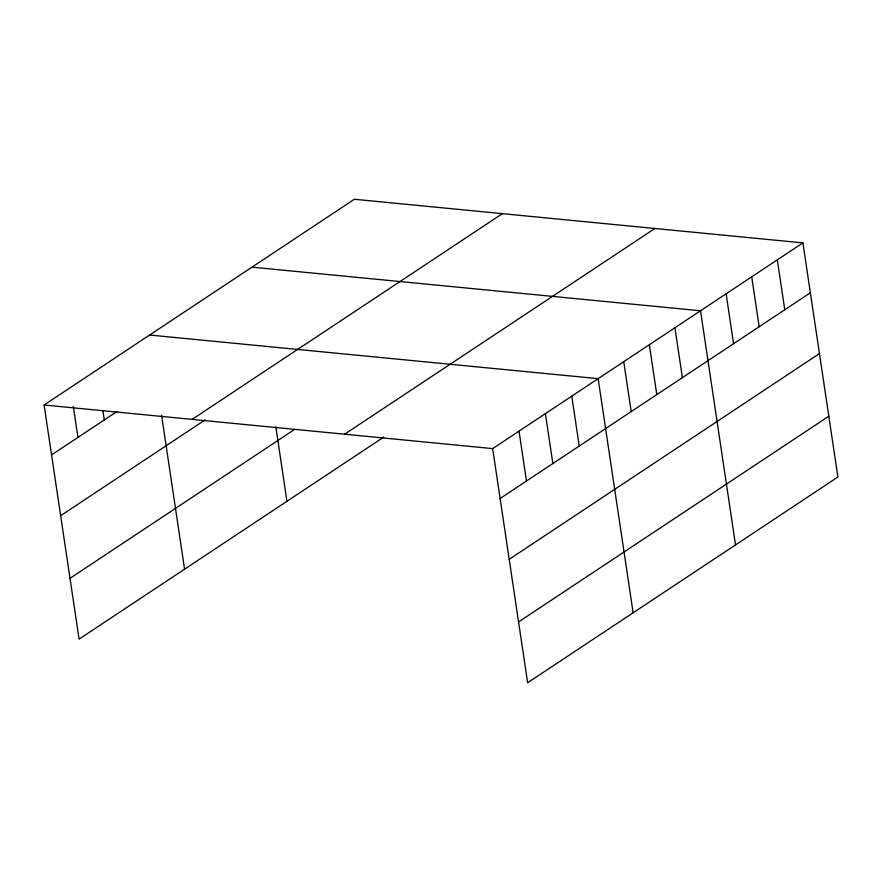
<?xml version="1.0" encoding="UTF-8"?>
<svg xmlns="http://www.w3.org/2000/svg" width="882" height="882" viewBox="0 0 882 882"><rect width="100%" height="100%" fill="white"/><g stroke="black" fill="none" stroke-linecap="round" stroke-linejoin="round"><path stroke-width="1.32" d="M383.78 437.086L79.093 639.119L44.1 404.992L354.355 199.266L802.907 242.881L837.9 477.008L527.645 682.734L492.663 448.607L802.907 242.881M51.564 454.903L116.909 411.563M192.122 419.38L502.376 213.665M60.649 515.694L205.076 419.92M70.009 578.327L294.566 429.424M344.63 434.209L654.885 228.493M500.116 498.506L810.371 292.791M509.201 559.309L819.455 353.583M518.561 621.942L828.815 416.216M251.965 267.158L700.529 310.773L735.522 544.9M149.587 335.039L598.139 378.654L633.133 612.792M44.1 404.992L492.663 448.607M777.318 259.859L784.771 309.769M751.718 276.827L759.182 326.737M726.118 293.794L733.581 343.704M674.928 327.74L682.392 377.65M649.339 344.719L656.792 394.618M623.739 361.686L631.203 411.596M571.768 396.139L579.231 446.049M545.396 413.625L552.86 463.535M519.024 431.122L526.488 481.021M275.834 426.877L286.959 501.285M161.582 415.345L184.581 569.177M102.885 410.483L104.296 419.92M73.294 406.382L77.936 437.406"/></g></svg>
